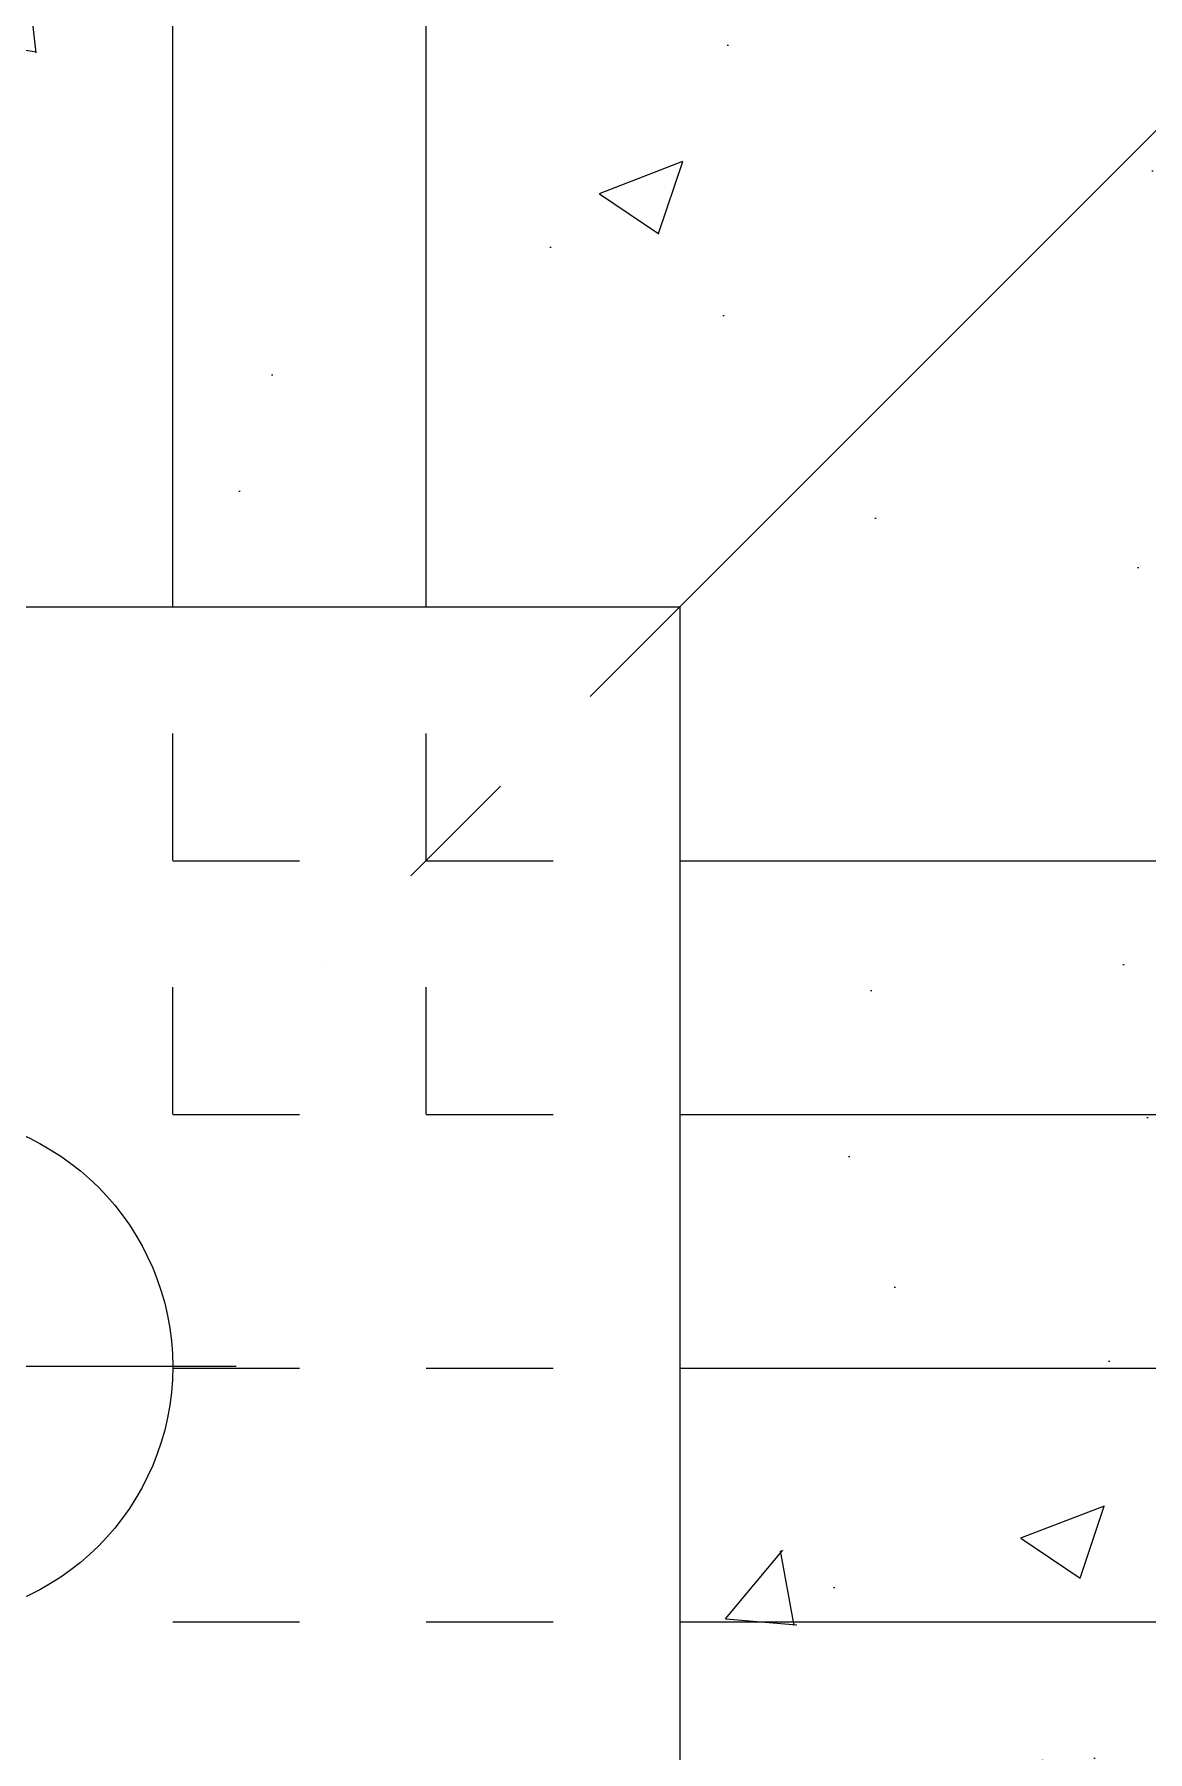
# Model space of a CAD drawing. Header units: millimetres. Extents: x 569 to 667, y -103 to 12.
# Drawn here: x 629.089 to 629.967, y -91.356 to -90.002 of the extents above; entities that cross this region are included whole.
import ezdxf

# ---------------------------------------------------------------- set-up
doc = ezdxf.new("R2010")
doc.units = ezdxf.units.MM
doc.header["$LTSCALE"] = 0.0003
doc.linetypes.add('HIDDEN', pattern=[9.525, 6.35, -3.175])
for name, color, linetype in [('RE-DADO', 130, 'Continuous'), ('SIM-ACHURADO', 8, 'Continuous'), ('SIM-CONCRETO', 4, 'Continuous'), ('SIM-COTAS', 1, 'Continuous'), ('SIM-OCULTAS', 8, 'HIDDEN'), ('SIM-REFUERZO', 6, 'Continuous')]:
    doc.layers.add(name, color=color, linetype=linetype)

# ---------------------------------------------------------------- blocks, each defined once
blk = doc.blocks.new('PILOTE-2')
at = {"layer": 'SIM-ACHURADO', "transparency": 33554687}
for points in [[(0, 0.25), (0, -0.25)], [(0.25, 0), (-0.25, 0)]]:
    blk.add_lwpolyline(points, dxfattribs=at)
blk.add_circle((0, 0), 0.2, dxfattribs=at)
blk = doc.blocks.new('DADO 14')
at = {"layer": 'SIM-ACHURADO', "transparency": 33554687}
blk.add_lwpolyline([(-2.4, 2.4001), (2.4, 2.4001), (2.4, -2.3999), (-2.4, -2.3999)], close=True, dxfattribs=at)
blk.add_blockref('PILOTE-2', (1.8, 1.8011), dxfattribs=at)
blk = doc.blocks.new('enciente')
at = {"layer": 'SIM-ACHURADO', "transparency": 33554687}
h = blk.add_hatch(dxfattribs=at)
h.set_pattern_fill('AR-CONC', color=256, scale=0.0037)
h.paths.add_polyline_path([(651.4032, -89.2536), (644.2032, -89.2536), (644.2032, -96.4536), (651.4032, -96.4536)])
h.paths.add_polyline_path([(650.2032, -90.4536), (650.2032, -95.2536), (645.4032, -95.2536), (645.4032, -90.4536)], flags=16)
at = {"layer": 'SIM-CONCRETO', "color": 7, "transparency": 33554687}
blk.add_lwpolyline([(645.4032, -90.4536), (650.2032, -90.4536), (650.2032, -95.2536), (645.4032, -95.2536)], close=True, dxfattribs=at)
at = {"layer": 'SIM-OCULTAS', "transparency": 33554687}
for p, q in [((649.8032, -90.8536), (649.8032, -90.4536)), ((650.2032, -90.4536), (649.9204, -90.7365)), ((650.0032, -90.8536), (650.0032, -90.4536)), ((649.8032, -90.6538), (650.2032, -90.6538)), ((649.8032, -90.8538), (650.2032, -90.8538)), ((649.8032, -91.0538), (650.2032, -91.0538)), ((649.8032, -91.2538), (650.2032, -91.2538))]:
    blk.add_line(p, q, dxfattribs=at)
at = {"layer": 'SIM-REFUERZO', "transparency": 33554687}
for p, q in [((649.8032, -90.4536), (649.8032, -89.3036)), ((650.0032, -90.4536), (650.0032, -89.3036)), ((650.2032, -90.4536), (651.3532, -89.3036)), ((650.2032, -90.6538), (651.3532, -90.6538)), ((650.2032, -90.8538), (651.3532, -90.8538)), ((650.2032, -91.0538), (651.3532, -91.0538)), ((650.2032, -91.2538), (651.3532, -91.2538))]:
    blk.add_line(p, q, dxfattribs=at)

msp = doc.modelspace()

# ---------------------------------------------------------------- block references
at = {"layer": 'RE-DADO', "transparency": 33554687}
msp.add_blockref('DADO 14', (627.1983, -92.8538), dxfattribs=at)
at = {"layer": 'SIM-COTAS', "transparency": 33554687}
msp.add_blockref('enciente', (-20.6049, 0), dxfattribs=at)

doc.saveas('drawing.dxf')
